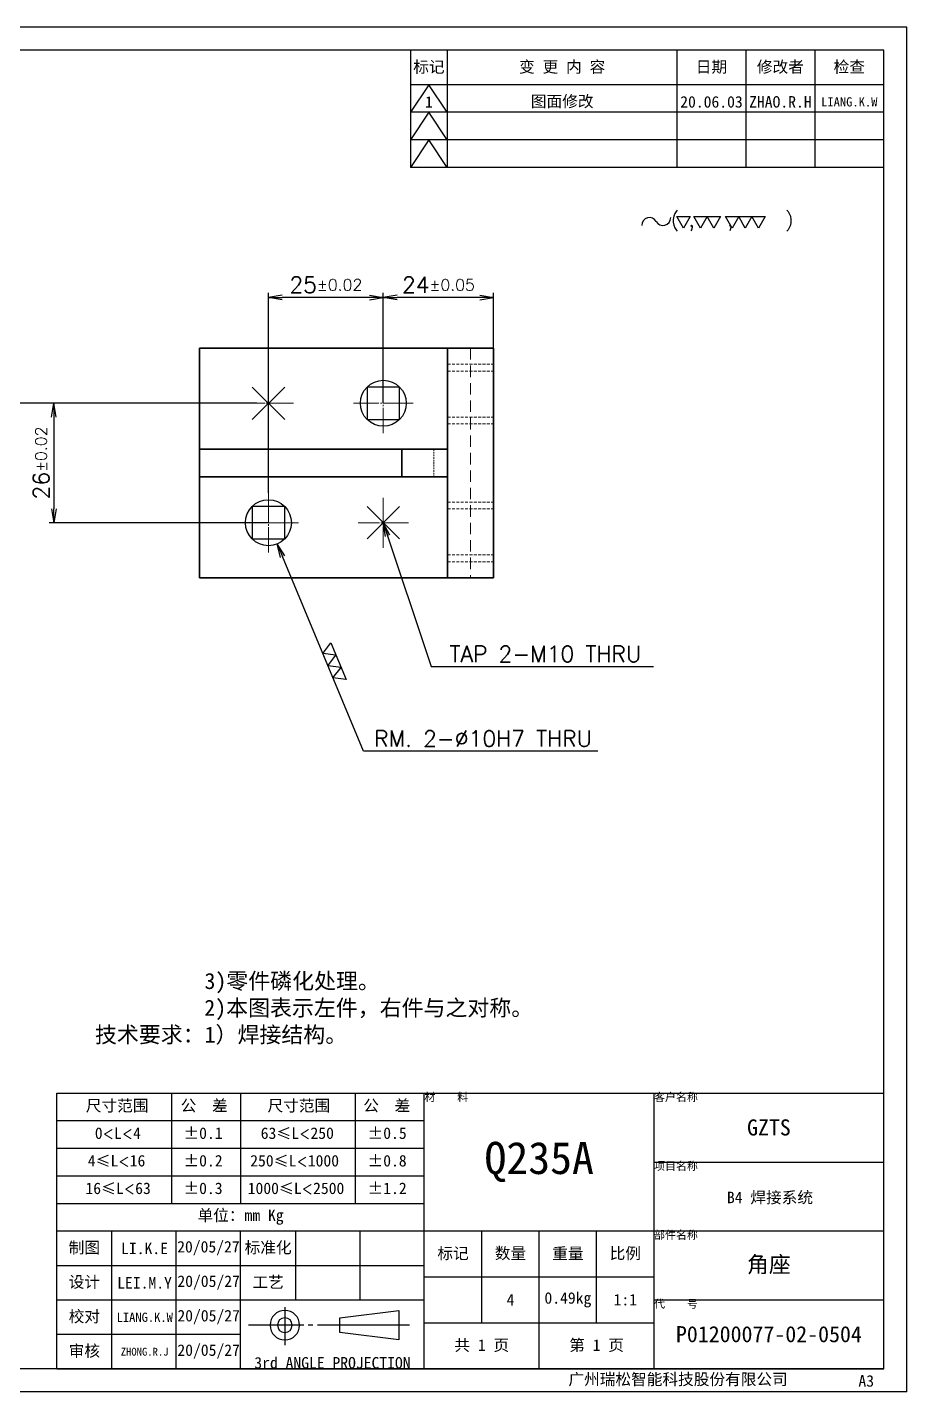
# Model space of a CAD drawing. Extents: x 0 to 18500, y -51 to 3802.
# Drawn here: x 12086.9 to 12278.4, y -5.1 to 291.9 of the extents above; entities that cross this region are included whole.
import ezdxf

# ---------------------------------------------------------------- set-up
doc = ezdxf.new("R2010")
doc.units = 0
doc.header["$MEASUREMENT"] = 0
doc.linetypes.add('CENTER-HOKUTO', pattern=[23, 20, -1, 1, -1])
doc.linetypes.add('HIDDEN-HOKUTO', pattern=[3.8, 2.5, -1.3])
doc.layers.get('0').update_dxf_attribs({"linetype": 'CONTINUOUS'})
doc.layers.get('DEFPOINTS').update_dxf_attribs({"linetype": 'CONTINUOUS'})
for name, color, linetype in [('AM_7', 2, 'CENTER-HOKUTO'), ('AM_HID', 1, 'HIDDEN-HOKUTO'), ('AM_VIS', 7, 'CONTINUOUS'), ('TITLE_FRAME', 7, 'CONTINUOUS'), ('WORD_DIM', 253, 'CONTINUOUS')]:
    doc.layers.add(name, color=color, linetype=linetype)
doc.layers.add('SOLID LINE', color=7, linetype='CONTINUOUS', lineweight=30)
doc.styles.get("Standard").update_dxf_attribs({"font": 'romans.shx', "bigfont": 'bigfont.shx'})
doc.dimstyles.get("Standard").update_dxf_attribs({"dimtxt": 3.5, "dimasz": 3, "dimexe": 1, "dimexo": 0, "dimgap": 1, "dimtad": 3, "dimdsep": 46, "dimtxsty": 'Standard', "dimblk1": 'OPEN', "dimblk2": 'OPEN', "dimsah": 1, "dimcen": 0, "dimclrd": 256, "dimclre": 256, "dimclrt": 3, "dimadec": 0, "dimazin": 0, "dimtfac": 1, "dimtmove": 0, "dimatfit": 3, "dimldrblk": 'OPEN', "dimfxl": 0, "dimtolj": 1, "dimtzin": 0, "dimarcsym": 0})

# ---------------------------------------------------------------- blocks, each defined once
blk = doc.blocks.new('MARK_10PIN')
at = {"color": 3, "linetype": 'Continuous'}
blk.add_lwpolyline([(-3.54, 3.54), (-3.54, -3.54), (3.54, -3.54), (3.54, 3.54)], close=True, dxfattribs=at)
blk.add_circle((0, 0), 5, dxfattribs=at)
blk = doc.blocks.new('MARK_M10BOLT')
at = {"color": 3, "linetype": 'Continuous'}
for p, q in [((-1.77, 1.77), (1.77, -1.77)), ((1.77, 1.77), (-1.77, -1.77))]:
    blk.add_line(p, q, dxfattribs=at)
blk = doc.blocks.new('_OPEN')
at = {"color": 0}
for p, q in [((-1, 0.167), (0, 0)), ((-1, -0.167), (0, 0)), ((0, 0), (-1, 0))]:
    blk.add_line(p, q, dxfattribs=at)
blk = doc.blocks.new('*D768')
at = {"layer": 'DEFPOINTS', "color": 0, "ltscale": 5}
for p in [(12004.37, 212.03), (12077.18, 210.03), (12117.92, 210.03)]:
    blk.add_point(p, dxfattribs=at)
at = {"layer": 'WORD_DIM', "lineweight": -2, "ltscale": 5}
for p, q in [((12077.18, 215.03), (12077.18, 233.94)), ((12004.37, 212.03), (12078.18, 212.03)), ((12077.18, 210.03), (12077.18, 212.03)), ((12117.92, 210.03), (12076.18, 210.03)), ((12077.18, 207.03), (12077.18, 204.03))]:
    blk.add_line(p, q, dxfattribs=at)
at = {"layer": 'WORD_DIM', "lineweight": -2, "ltscale": 5, "xscale": 3, "yscale": 3, "zscale": 3}
for p, rotation in [((12077.18, 212.03), 270), ((12077.18, 210.03), 90)]:
    blk.add_blockref('_OPEN', p, dxfattribs=dict(at, rotation=rotation))
at = {"layer": 'WORD_DIM', "color": 3, "ltscale": 5, "insert": (12074.43, 225.99), "char_height": 3.5, "attachment_point": 5, "rotation": 90}
blk.add_mtext('\\A1;2{\\H0.715x;%%p0.05}', dxfattribs=at)
blk = doc.blocks.new('*D769')
at = {"layer": 'DEFPOINTS', "color": 0, "ltscale": 5}
for p in [(12136.94, 210.03), (12092.7, 184.03), (12139.44, 184.03)]:
    blk.add_point(p, dxfattribs=at)
at = {"layer": 'WORD_DIM', "lineweight": -2, "ltscale": 5}
for p, q in [((12136.94, 210.03), (12091.7, 210.03)), ((12092.7, 207.03), (12092.7, 187.03)), ((12139.44, 184.03), (12091.7, 184.03))]:
    blk.add_line(p, q, dxfattribs=at)
at = {"layer": 'WORD_DIM', "lineweight": -2, "ltscale": 5, "xscale": 3, "yscale": 3, "zscale": 3}
for p, rotation in [((12092.7, 210.03), 90), ((12092.7, 184.03), 270)]:
    blk.add_blockref('_OPEN', p, dxfattribs=dict(at, rotation=rotation))
at = {"layer": 'WORD_DIM', "color": 3, "ltscale": 5, "insert": (12089.95, 197.03), "char_height": 3.5, "attachment_point": 5, "rotation": 90}
blk.add_mtext('\\A1;26{\\H0.715x;%%p0.02}', dxfattribs=at)
blk = doc.blocks.new('*D770')
at = {"layer": 'DEFPOINTS', "color": 0, "ltscale": 5}
for p in [(12164.44, 233.05), (12188.44, 222.03), (12164.44, 210.03)]:
    blk.add_point(p, dxfattribs=at)
at = {"layer": 'WORD_DIM', "lineweight": -2, "ltscale": 5}
for p, q in [((12164.44, 210.03), (12164.44, 234.05)), ((12185.44, 233.05), (12167.44, 233.05)), ((12188.44, 222.03), (12188.44, 234.05))]:
    blk.add_line(p, q, dxfattribs=at)
at = {"layer": 'WORD_DIM', "lineweight": -2, "ltscale": 5, "xscale": 3, "yscale": 3, "zscale": 3, "rotation": 180}
blk.add_blockref('_OPEN', (12164.44, 233.05), dxfattribs=at)
at = {"layer": 'WORD_DIM', "lineweight": -2, "ltscale": 5, "xscale": 3, "yscale": 3, "zscale": 3}
blk.add_blockref('_OPEN', (12188.44, 233.05), dxfattribs=at)
at = {"layer": 'WORD_DIM', "color": 3, "ltscale": 5, "insert": (12176.44, 235.8), "char_height": 3.5, "attachment_point": 5}
blk.add_mtext('\\A1;24{\\H0.715x;%%p0.05}', dxfattribs=at)
blk = doc.blocks.new('*D771')
at = {"layer": 'DEFPOINTS', "color": 0, "ltscale": 5}
for p in [(12139.44, 233.05), (12164.44, 216.53), (12139.44, 190.53)]:
    blk.add_point(p, dxfattribs=at)
at = {"layer": 'WORD_DIM', "lineweight": -2, "ltscale": 5}
for p, q in [((12139.44, 190.53), (12139.44, 234.05)), ((12161.44, 233.05), (12142.44, 233.05)), ((12164.44, 216.53), (12164.44, 234.05))]:
    blk.add_line(p, q, dxfattribs=at)
at = {"layer": 'WORD_DIM', "lineweight": -2, "ltscale": 5, "xscale": 3, "yscale": 3, "zscale": 3, "rotation": 180}
blk.add_blockref('_OPEN', (12139.44, 233.05), dxfattribs=at)
at = {"layer": 'WORD_DIM', "lineweight": -2, "ltscale": 5, "xscale": 3, "yscale": 3, "zscale": 3}
blk.add_blockref('_OPEN', (12164.44, 233.05), dxfattribs=at)
at = {"layer": 'WORD_DIM', "color": 3, "ltscale": 5, "insert": (12151.94, 235.8), "char_height": 3.5, "attachment_point": 5}
blk.add_mtext('\\A1;25{\\H0.715x;%%p0.02}', dxfattribs=at)
blk = doc.blocks.new('*D774')
at = {"layer": 'DEFPOINTS', "color": 0, "linetype": 'Continuous', "ltscale": 5}
for p in [(12137.53, 188.65), (12141.36, 179.41)]:
    blk.add_point(p, dxfattribs=at)
at = {"layer": 'WORD_DIM', "linetype": 'Continuous', "lineweight": -2, "ltscale": 5}
for p, q in [((12160.12, 134.28), (12142.51, 176.64)), ((12211.15, 134.28), (12160.12, 134.28))]:
    blk.add_line(p, q, dxfattribs=at)
at = {"layer": 'WORD_DIM', "linetype": 'Continuous', "lineweight": -2, "ltscale": 5, "xscale": 3, "yscale": 3, "zscale": 3, "rotation": 112.5685801470778}
blk.add_blockref('_OPEN', (12141.36, 179.41), dxfattribs=at)
at = {"layer": 'WORD_DIM', "color": 3, "linetype": 'Continuous', "ltscale": 5, "insert": (12186.14, 137.03), "char_height": 3.5, "attachment_point": 5}
blk.add_mtext('\\A1;RM. 2-∅10H7 THRU', dxfattribs=at)
blk = doc.blocks.new('shiage3')
at = {"layer": 'WORD_DIM', "color": 3, "linetype": 'Continuous'}
for p, q in [((-1.44, 2.5), (7.22, 2.5)), ((0, 0), (-1.44, 2.5)), ((1.44, 2.5), (0, 0)), ((2.89, 0), (1.44, 2.5)), ((4.33, 2.5), (2.89, 0)), ((5.77, 0), (4.33, 2.5)), ((7.22, 2.5), (5.77, 0))]:
    blk.add_line(p, q, dxfattribs=at)
blk = doc.blocks.new('shiage0')
at = {"layer": 'WORD_DIM', "color": 3, "linetype": 'Continuous'}
for centre, start, end in [((1.69, 0), 30, 180), ((4.61, 1.69), 210, 0)]:
    blk.add_arc(centre, 1.69, start, end, dxfattribs=at)
blk = doc.blocks.new('10')
at = {"layer": 'TITLE_FRAME', "color": 3, "linetype": 'Continuous'}
for points in [[(9.63, 2.65), (8.18, 5.15), (11.07, 5.15)], [(13.31, 2.65), (11.86, 5.15), (17.64, 5.15), (16.2, 2.65), (14.75, 5.15)], [(20.17, 2.65), (18.73, 5.15), (27.4, 5.15), (25.95, 2.65), (24.51, 5.15), (23.06, 2.65), (21.62, 5.15)]]:
    blk.add_lwpolyline(points, close=True, dxfattribs=at)
blk.add_blockref('shiage0', (0.52, 3.24), dxfattribs=at)
blk.add_text('( ,   ,     )', height=3, dxfattribs=at).set_placement((6.84, 2.97))

msp = doc.modelspace()

# ---------------------------------------------------------------- linework, layer by layer
at = {"layer": 'AM_7', "lineweight": 13, "ltscale": 0.272223}
for p, q in [((12139.44417, 215.4724), (12139.44417, 204.58348)), ((12164.44417, 189.4724), (12164.44417, 178.58348))]:
    msp.add_line(p, q, dxfattribs=at)
at = {"layer": 'AM_7', "lineweight": 13, "ltscale": 0.325}
for p, q in [((12164.44417, 216.52794), (12164.44417, 203.52794)), ((12170.94417, 210.02794), (12157.94417, 210.02794)), ((12139.44417, 190.52794), (12139.44417, 177.52794)), ((12145.94417, 184.02794), (12132.94417, 184.02794))]:
    msp.add_line(p, q, dxfattribs=at)
at = {"layer": 'AM_7', "lineweight": 13, "ltscale": 0.272217}
for p, q in [((12144.88948, 210.02794), (12134.00081, 210.02794)), ((12169.88948, 184.02794), (12159.00081, 184.02794))]:
    msp.add_line(p, q, dxfattribs=at)
at = {"layer": 'AM_HID', "lineweight": 13}
msp.add_line((12183.44417, 222.02794), (12183.44417, 172.02794), dxfattribs=at)
at = {"layer": 'AM_HID', "lineweight": 13, "ltscale": 0.25}
for p, q in [((12178.44417, 218.52794), (12188.44417, 218.52794)), ((12178.44417, 217.02794), (12188.44417, 217.02794)), ((12178.44417, 207.02794), (12188.44417, 207.02794)), ((12178.44417, 205.52794), (12188.44417, 205.52794)), ((12178.44417, 188.52794), (12188.44417, 188.52794)), ((12178.44417, 187.02794), (12188.44417, 187.02794)), ((12178.44417, 177.02794), (12188.44417, 177.02794)), ((12178.44417, 175.52794), (12188.44417, 175.52794)), ((12178.44417, 172.02794), (12188.44417, 172.02794))]:
    msp.add_line(p, q, dxfattribs=at)
at = {"layer": 'AM_HID', "lineweight": 13, "ltscale": 0.15}
for p, q in [((12124.44417, 200.02794), (12124.44417, 194.02794)), ((12175.44417, 200.02794), (12175.44417, 194.02794))]:
    msp.add_line(p, q, dxfattribs=at)
at = {"layer": 'AM_VIS', "linetype": 'Continuous'}
for p, q in [((12273.36989, 286.86842), (11883.36989, 286.86842)), ((12273.36989, -0.13158), (12273.36989, 286.86842)), ((12273.36989, -0.13158), (11883.36989, -0.13158))]:
    msp.add_line(p, q, dxfattribs=at)
at = {"layer": 'AM_VIS', "lineweight": 35}
for p, q in [((12124.44417, 222.02794), (12188.44417, 222.02794)), ((12124.44417, 222.02794), (12124.44417, 200.02794)), ((12178.44417, 222.02794), (12178.44417, 172.02794)), ((12188.44417, 222.02794), (12188.44417, 172.02794)), ((12124.44417, 200.02794), (12124.44417, 172.02794)), ((12124.44417, 200.02794), (12169.44417, 200.02794)), ((12124.44417, 194.02794), (12169.44417, 194.02794)), ((12124.44417, 172.02794), (12178.44417, 172.02794))]:
    msp.add_line(p, q, dxfattribs=at)
at = {"layer": 'AM_VIS', "lineweight": 35, "ltscale": 0.25}
for p, q in [((12188.44417, 222.02794), (12178.44417, 222.02794)), ((12188.44417, 172.02794), (12178.44417, 172.02794))]:
    msp.add_line(p, q, dxfattribs=at)
at = {"layer": 'AM_VIS', "lineweight": 35, "ltscale": 0.125}
for p, q in [((12148.44417, 200.02794), (12178.44417, 200.02794)), ((12148.44417, 194.02794), (12178.44417, 194.02794))]:
    msp.add_line(p, q, dxfattribs=at)
at = {"layer": 'AM_VIS', "lineweight": 35, "ltscale": 0.15}
for p, q in [((12168.44417, 194.02794), (12168.44417, 200.02794)), ((12178.44417, 194.02794), (12178.44417, 200.02794))]:
    msp.add_line(p, q, dxfattribs=at)
at = {"layer": 'TITLE_FRAME', "linetype": 'Continuous'}
for p, q in [((12170.36989, 286.86842), (12170.36989, 261.36842)), ((12178.36989, 286.86842), (12178.36989, 261.36842)), ((12228.36989, 261.36842), (12228.36989, 286.86842)), ((12243.36989, 286.86842), (12243.36989, 261.36842)), ((12258.36989, 286.86842), (12258.36989, 261.36842)), ((12273.36989, 261.36842), (12273.36989, 286.86842)), ((12273.36989, 279.36842), (12170.36989, 279.36842)), ((12174.36989, 279.36842), (12170.36989, 273.36842)), ((12178.36989, 273.36842), (12174.36989, 279.36842)), ((12273.36989, 273.36842), (12170.36989, 273.36842)), ((12174.36989, 273.36842), (12170.36989, 267.36842)), ((12178.36989, 267.36842), (12174.36989, 273.36842)), ((12273.36989, 267.36842), (12170.36989, 267.36842)), ((12174.36989, 267.36842), (12170.36989, 261.36842)), ((12178.36989, 261.36842), (12174.36989, 267.36842)), ((12273.36989, 261.36842), (12170.36989, 261.36842)), ((12093.36989, 59.86842), (12273.36989, 59.86842)), ((12093.36989, -0.13158), (12093.36989, 59.86842)), ((12118.36989, 59.86842), (12118.36989, 35.86842)), ((12133.36989, 59.86842), (12133.36989, 35.86842)), ((12158.36989, 35.86842), (12158.36989, 59.86842)), ((12173.36989, -0.13158), (12173.36989, 59.86842)), ((12223.36989, -0.13158), (12223.36989, 59.86842)), ((12273.36989, -0.13158), (12273.36989, 59.86842)), ((12093.36989, 53.86842), (12173.36989, 53.86842)), ((12093.36989, 47.86842), (12173.36989, 47.86842)), ((12223.36989, 44.86842), (12273.36989, 44.86842)), ((12093.36989, 41.86842), (12173.36989, 41.86842)), ((12093.36989, 35.86842), (12173.36989, 35.86842)), ((12093.36989, 29.86842), (12273.36989, 29.86842)), ((12105.36989, -0.13158), (12105.36989, 29.86842)), ((12119.36989, -0.13158), (12119.36989, 29.86842)), ((12133.36989, -0.13158), (12133.36989, 29.86842)), ((12145.36989, 14.86842), (12145.36989, 29.86842)), ((12159.36989, 14.86842), (12159.36989, 29.86842)), ((12185.86989, 9.86842), (12185.86989, 29.86842)), ((12198.36989, -0.13158), (12198.36989, 29.86842)), ((12210.86989, 9.86842), (12210.86989, 29.86842)), ((12093.36989, 22.36842), (12173.36989, 22.36842)), ((12173.36989, 19.86842), (12223.36989, 19.86842)), ((12093.36989, 14.86842), (12173.36989, 14.86842)), ((12223.36989, 14.86842), (12273.36989, 14.86842)), ((12173.36989, 9.86842), (12223.36989, 9.86842)), ((12093.36989, 7.36842), (12133.36989, 7.36842)), ((12093.36989, -0.13158), (12273.36989, -0.13158)), ((12093.36989, -0.13158), (12273.36989, -0.13158))]:
    msp.add_line(p, q, dxfattribs=at)
at = {"layer": 'TITLE_FRAME', "color": 2, "linetype": 'CENTER-HOKUTO'}
for p, q in [((12143.00437, 13.28684), (12143.00437, 5.01804)), ((12170.10997, 9.35084), (12135.10197, 9.35084))]:
    msp.add_line(p, q, dxfattribs=at)
at = {"layer": 'TITLE_FRAME', "color": 3, "linetype": 'Continuous'}
for p, q in [((12155.00437, 10.95084), (12167.80437, 12.55084)), ((12167.80437, 12.55084), (12167.80437, 6.15084)), ((12155.00437, 7.75084), (12155.00437, 10.95084)), ((12167.80437, 6.15084), (12155.00437, 7.75084))]:
    msp.add_line(p, q, dxfattribs=at)
for radius in [3.2, 1.6]:
    msp.add_arc((12143.00437, 9.35084), radius, 0, 359.9893827, dxfattribs=at)
at = {"layer": 'WORD_DIM', "linetype": 'Continuous'}
for p, q in [((12278.36989, 291.86842), (11858.36989, 291.86842)), ((12278.36989, -5.13158), (12278.36989, 291.86842)), ((12278.36989, -5.13158), (11858.36989, -5.13158))]:
    msp.add_line(p, q, dxfattribs=at)

# ---------------------------------------------------------------- block references
at = {"layer": 'WORD_DIM', "linetype": 'Continuous', "ltscale": 5}
msp.add_blockref('10', (12220.18006, 245.51088), dxfattribs=at)
at = {"layer": 'WORD_DIM', "color": 3, "linetype": 'Continuous', "ltscale": 5}
for p in [(12164.44417, 210.02794), (12139.44417, 184.02794)]:
    msp.add_blockref('MARK_10PIN', p, dxfattribs=at)
at = {"layer": 'WORD_DIM', "color": 3, "linetype": 'CENTER-HOKUTO', "ltscale": 5, "xscale": 2, "yscale": 2, "zscale": 2}
for p in [(12139.44515, 210.02794), (12164.44515, 184.02892)]:
    msp.add_blockref('MARK_M10BOLT', p, dxfattribs=at)
at = {"layer": 'WORD_DIM', "color": 3, "linetype": 'Continuous', "ltscale": 5, "rotation": 292.568580147072}
msp.add_blockref('shiage3', (12151.27081, 155.57228), dxfattribs=at)

# ---------------------------------------------------------------- texts
at = {"layer": 'SOLID LINE', "ltscale": 0.5}
for s, insert, char_height, width, attachment_point in [('\\pt15;{\\fSimHei|b0|i0|c134|p2;\\C3;标记}', (12174.36989, 283.11842), 2.5, 8, 5), ('\\pt15;{\\fSimHei|b0|i0|c134|p2;\\C3;变 更 内 容}', (12203.36989, 283.11842), 2.5, 50, 5), ('\\pt15;{\\fSimHei|b0|i0|c134|p2;\\C3;日期}', (12235.86989, 283.11842), 2.5, 15, 5), ('\\pt15;{\\fSimHei|b0|i0|c134|p2;\\C3;修改者}', (12250.86989, 283.11842), 2.5, 15, 5), ('\\pt15;{\\fSimHei|b0|i0|c134|p2;\\C3;检查}', (12265.86989, 283.11842), 2.5, 15, 5), ('\\pt15;{\\fSimHei|b0|i0|c134|p2;\\C3;1}', (12174.36989, 275.61842), 2.5, 8, 5), ('\\pt15;{\\fSimHei|b0|i0|c134|p2;\\C3;图面修改}', (12203.36989, 275.61842), 2.5, 50, 5), ('\\pt15;{\\fSimHei|b0|i0|c134|p2;\\C3;20.06.03}', (12235.86989, 275.61842), 2.5, 15, 5), ('\\pt15;{\\fSimHei|b0|i0|c134|p2;\\C3;ZHAO.R.H}', (12250.86989, 275.61842), 2.5, 15, 5), ('\\pt12;{\\fSimHei|b0|i0|c134|p2;\\C3;LIANG.K.W}', (12265.86989, 275.61842), 2, 15, 5), ('\\pt84;{\\fSimHei|b0|i0|c134|p2;\\C3;             3)零件磷化处理。\\P\\ptz;                           2)本图表示左件，右件与之对称。\\P技术要求：1）焊接结构。}', (12129.12441, 78.20991), 3.5, 155.451927, 5), ('{\\fSimHei|b0|i0|c134|p2;\\C3;材    料}', (12173.36989, 59.86842), 1.75, 50, 1), ('\\pt10.5;{\\fSimHei|b0|i0|c134|p2;\\C3;客户名称}', (12223.36989, 59.86842), 1.75, 50, 1), ('\\pt15;{\\fSimHei|b0|i0|c134|p2;\\C3;尺寸范围}', (12099.68985, 58.39736), 2.5, 45.3015188, 1), ('\\pt15;{\\fSimHei|b0|i0|c134|p2;\\C3;公  差}', (12120.34359, 58.39736), 2.5, 45.3015188, 1), ('\\pt15;{\\fSimHei|b0|i0|c134|p2;\\C3;尺寸范围}', (12139.2373, 58.39736), 2.5, 45.3015188, 1), ('\\pt15;{\\fSimHei|b0|i0|c134|p2;\\C3;公  差}', (12160.07595, 58.39736), 2.5, 45.3015188, 1), ('{\\fSimHei|b0|i0|c134|p2;\\C3;GZTS}', (12248.36989, 52.36842), 3.5, 50, 5), ('\\pt15;{\\fSimHei|b0|i0|c134|p2;\\C3;0\\Fromans,bigfont|c134;\\H0.9583x;<\\fSimHei|b0|i0|c134|p2;\\H1.044x;L\\Fromans,bigfont|c134;\\H0.9583x;<\\fSimHei|b0|i0|c134|p2;\\H1.044x;4}', (12101.65042, 52.39736), 2.5, 45.3015188, 1), ('\\pt15;{\\fSimHei|b0|i0|c134|p2;\\C3;%%P0.1}', (12120.95223, 52.39736), 2.5, 45.3015188, 1), ('\\pt15;{\\fSimHei|b0|i0|c134|p2;\\C3;63\\H0.9583x;≤\\H1.044x;L\\Fromans,bigfont|c134;\\H0.9579x;<\\fSimHei|b0|i0|c134|p2;\\H1.044x;250}', (12137.75357, 52.39736), 2.5, 45.3015188, 1), ('\\pt15;{\\fSimHei|b0|i0|c134|p2;\\C3;%%P0.5}', (12161.02255, 52.39736), 2.5, 45.3015188, 1), ('\\pt42;{\\fSimHei|b0|i0|c134|p2;\\C3;Q235A}', (12198.36989, 44.86842), 7, 50, 5), ('\\pt15;{\\fSimHei|b0|i0|c134|p2;\\C3;4\\H0.9583x;≤\\H1.043x;L\\Fromans,bigfont|c134;\\H0.9588x;<\\fSimHei|b0|i0|c134|p2;\\H1.043x;16}', (12100.1164, 46.39736), 2.5, 45.3015188, 1), ('\\pt15;{\\fSimHei|b0|i0|c134|p2;\\C3;%%P0.2}', (12120.95223, 46.39736), 2.5, 45.3015188, 1), ('\\pt15;{\\fSimHei|b0|i0|c134|p2;\\C3;250\\H0.9583x;≤\\H1.044x;L\\Fromans,bigfont|c134;\\H0.9579x;<\\fSimHei|b0|i0|c134|p2;\\H1.044x;1000}', (12135.47093, 46.39736), 2.5, 45.3015188, 1), ('\\pt15;{\\fSimHei|b0|i0|c134|p2;\\C3;%%P0.8}', (12161.02255, 46.39736), 2.5, 45.3015188, 1), ('\\pt10.5;{\\fSimHei|b0|i0|c134|p2;\\C3;项目名称}', (12223.36989, 44.86842), 1.75, 50, 1), ('\\pt15;{\\fSimHei|b0|i0|c134|p2;\\C3;16\\H0.9583x;≤\\H1.044x;L\\Fromans,bigfont|c134;\\H0.9579x;<\\fSimHei|b0|i0|c134|p2;\\H1.044x;63}', (12099.60135, 40.39736), 2.5, 45.3015188, 1), ('\\pt15;{\\fSimHei|b0|i0|c134|p2;\\C3;%%P0.3}', (12120.95223, 40.39736), 2.5, 45.3015188, 1), ('\\pt15;{\\fSimHei|b0|i0|c134|p2;\\C3;%%P1.2}', (12161.02255, 40.39736), 2.5, 45.3015188, 1), ('{\\fSimHei|b0|i0|c134|p2;\\C3;B4 焊接系统\\P }', (12248.60639, 34.92657), 2.5, 50, 5), ('\\pt15;{\\fSimHei|b0|i0|c134|p2;\\C3;单位：mm Kg}', (12133.36989, 32.86842), 2.5, 80, 5), ('\\pt10.5;{\\fSimHei|b0|i0|c134|p2;\\C3;部件名称}', (12223.36989, 29.86842), 1.75, 50, 1), ('\\pt15;{\\fSimHei|b0|i0|c134|p2;\\C3;制图}', (12099.36989, 26.11842), 2.5, 12, 5), ('{\\fSimHei|b0|i0|c134|p2;\\C3;LI.K.E}', (12112.46651, 26.05013), 2.5, 14, 5), ('\\pt15;{\\fSimHei|b0|i0|c134|p2;\\C3;20/05/27}', (12126.36989, 26.11842), 2.5, 14, 5), ('\\pt15;{\\fSimHei|b0|i0|c134|p2;\\C3;标准化}', (12139.36989, 26.11842), 2.5, 12, 5), ('\\pt15;{\\fSimHei|b0|i0|c134|p2;\\C3;标记}', (12179.61989, 24.86842), 2.5, 12.5, 5), ('\\pt15;{\\fSimHei|b0|i0|c134|p2;\\C3;数量}', (12192.11989, 24.86842), 2.5, 12.5, 5), ('\\pt15;{\\fSimHei|b0|i0|c134|p2;\\C3;重量}', (12204.61989, 24.86842), 2.5, 12.5, 5), ('\\pt15;{\\fSimHei|b0|i0|c134|p2;\\C3;比例}', (12217.11989, 24.86842), 2.5, 12.5, 5), ('{\\fSimHei|b0|i0|c134|p2;\\C3;角座}', (12248.36989, 22.36842), 3.5, 50, 5), ('\\pt15;{\\fSimHei|b0|i0|c134|p2;\\C3;设计}', (12099.36989, 18.61842), 2.5, 12, 5), ('{\\fSimHei|b0|i0|c134|p2;\\C3;LEI.M.Y}', (12112.46651, 18.55013), 2.5, 14, 5), ('\\pt15;{\\fSimHei|b0|i0|c134|p2;\\C3;20/05/27}', (12126.42052, 18.61842), 2.5, 13.8987286, 5), ('\\pt15;{\\fSimHei|b0|i0|c134|p2;\\C3;工艺}', (12139.36989, 18.61842), 2.5, 12, 5), ('\\pt15;{\\fSimHei|b0|i0|c134|p2;\\C3;4}', (12192.11989, 14.86842), 2.5, 12.5, 5), ('\\pt15;{\\fSimHei|b0|i0|c134|p2;\\C3;0.49kg}', (12204.61989, 14.86842), 2.5, 12.5, 5), ('\\pt15;{\\fSimHei|b0|i0|c134|p2;\\C3;1:1}', (12217.11989, 14.86842), 2.5, 12.5, 5), ('\\pt10.5;{\\fSimHei|b0|i0|c134|p2;\\C3;代    号}', (12223.36989, 14.86842), 1.75, 50, 1), ('\\pt15;{\\fSimHei|b0|i0|c134|p2;\\C3;校对}', (12099.36989, 11.11842), 2.5, 12, 5), ('{\\fSimHei|b0|i0|c134|p2;\\C3;LIANG.K.W}', (12112.51246, 11.06136), 2, 11.2, 5), ('\\pt15;{\\fSimHei|b0|i0|c134|p2;\\C3;20/05/27}', (12126.42052, 11.11842), 2.5, 13.8987286, 5), ('{\\fSimHei|b0|i0|c134|p2;\\C3;P01200077-02-0504}', (12248.36989, 7.36842), 3.5, 50, 5), ('\\pt15;{\\fSimHei|b0|i0|c134|p2;\\C3;共 1 页}', (12185.86989, 4.86842), 2.5, 25, 5), ('\\pt15;{\\fSimHei|b0|i0|c134|p2;\\C3;第 1 页}', (12210.86989, 4.86842), 2.5, 25, 5), ('\\pt15;{\\fSimHei|b0|i0|c134|p2;\\C3;审核}', (12099.36989, 3.61842), 2.5, 12, 5), ('{\\fSimHei|b0|i0|c134|p2;\\C3;ZHONG.R.J}', (12112.48938, 3.5617), 1.7, 9.52, 5), ('\\pt15;{\\fSimHei|b0|i0|c134|p2;\\C3;20/05/27}', (12126.42052, 3.61842), 2.5, 13.8987286, 5), ('{\\fSimHei|b0|i0|c134|p2;\\C3;3rd ANGLE PROJECTION}', (12153.36989, -0.13158), 2.5, 40, 8), ('\\pt15;{\\fSimHei|b0|i0|c134|p2;\\C3;广州瑞松智能科技股份有限公司}', (12204.7385, -1.16706), 2.5, 78.5618081, 1), ('\\pt15;{\\fSimHei|b0|i0|c134|p2;\\C3;A3}', (12267.85876, -1.52899), 2.5, 78.5618081, 1)]:
    msp.add_mtext(s, dxfattribs=dict(at, insert=insert, char_height=char_height, width=width, attachment_point=attachment_point))
at = {"layer": 'SOLID LINE', "ltscale": 0.5, "insert": (12134.92223, 40.39736), "char_height": 2.5, "width": 45.3015188, "attachment_point": 1, "line_spacing_factor": 0.72}
msp.add_mtext('\\pt15;{\\fSimHei|b0|i0|c134|p2;\\C3;1000\\H0.9583x;≤\\H1.044x;L\\Fromans,bigfont|c134;\\H0.9579x;<\\fSimHei|b0|i0|c134|p2;\\H1.044x;2500}', dxfattribs=at)
at = {"layer": 'WORD_DIM', "color": 3, "linetype": 'Continuous', "ltscale": 5, "insert": (12178.87167, 153.70518), "char_height": 3.5, "attachment_point": 7}
msp.add_mtext('\\A1;TAP 2-M10 THRU', dxfattribs=at)

# ---------------------------------------------------------------- dimensions: what is measured, and where the dimension line sits
at = {"layer": 'WORD_DIM', "ltscale": 5}
for base, p1, p2, text, picture, middle in [((12139.44417, 233.04753), (12164.44417, 216.52794), (12139.44417, 190.52794), '<>{\\H0.715x;%%p0.02}', '*D771', (12151.94417, 235.79753)), ((12164.44417, 233.04753), (12188.44417, 222.02794), (12164.44417, 210.02794), '<>{\\H0.715x;%%p0.05}', '*D770', (12176.44417, 235.79753))]:
    dim = msp.add_linear_dim(base=base, p1=p1, p2=p2, text=text, dimstyle='Standard', dxfattribs=at)
    dim.commit()
    dim.dimension.update_dxf_attribs({"geometry": picture, "text_midpoint": middle})
dim = msp.add_linear_dim(base=(12077.17819, 210.02794), p1=(12004.3739, 212.02794), p2=(12117.922, 210.02794), angle=90, text='<>{\\H0.715x;%%p0.05}', dimstyle='Standard', dxfattribs=at)
dim.commit()
dim.dimension.update_dxf_attribs({"geometry": '*D768', "text_midpoint": (12077.17819, 225.98586), "dimtype": 160})
dim = msp.add_linear_dim(base=(12092.70036, 184.02794), p1=(12136.94417, 210.02794), p2=(12139.44417, 184.02794), angle=90, text='<>{\\H0.715x;%%p0.02}', dimstyle='Standard', dxfattribs=at)
dim.commit()
dim.dimension.update_dxf_attribs({"geometry": '*D769', "text_midpoint": (12089.95036, 197.02794)})
at = {"layer": 'WORD_DIM', "linetype": 'Continuous', "ltscale": 5}
dim = msp.add_diameter_dim_2p(p1=(12137.52522, 188.64505), p2=(12141.36311, 179.41084), text='RM. 2-<>H7 THRU', dimstyle='Standard', override={"dimtoh": 1, "dimtofl": 0}, dxfattribs=at)
dim.commit()
dim.dimension.update_dxf_attribs({"geometry": '*D774', "text_midpoint": (12186.13562, 134.2831), "dimtype": 163})

# ---------------------------------------------------------------- leaders
at = {"layer": 'WORD_DIM', "linetype": 'Continuous', "ltscale": 5, "annotation_type": 0, "has_hookline": 1, "hookline_direction": 0, "text_width": 44.36667}
msp.add_leader([(12164.44515, 184.02892), (12174.87167, 152.70518), (12177.87167, 152.70518)], dimstyle='Standard', override={"dimtoh": 1, "dimtofl": 0}, dxfattribs=at)

doc.saveas('drawing.dxf')
